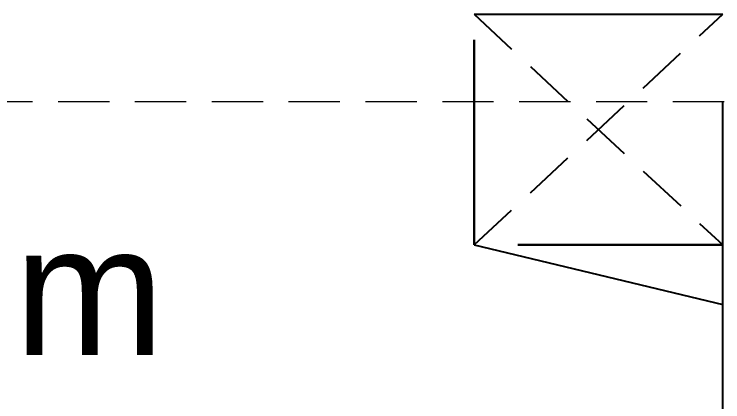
# Model space of a CAD drawing. Header units: inches. Extents: x 11 to 128, y 20 to 108.
# Drawn here: x 29.839 to 33.298, y 83.549 to 85.438 of the extents above; entities that cross this region are included whole.
import ezdxf

# ---------------------------------------------------------------- set-up
doc = ezdxf.new("R2010")
doc.units = ezdxf.units.IN
doc.header["$MEASUREMENT"] = 0
for name, pattern in [('DASHDOTX2', [2, 1, -0.5, 0, -0.5]), ('DASHED2', [0.375, 0.25, -0.125]), ('DASHEDX2', [1.5, 1, -0.5]), ('HIDDEN', [0.375, 0.25, -0.125])]:
    doc.linetypes.add(name, pattern=pattern)
doc.layers.add('component', color=255, linetype='DASHDOTX2', lineweight=30)
doc.layers.add('Hide', color=255, linetype='Continuous', lineweight=13, plot=False)
doc.layers.add('Text', color=255, linetype='Continuous')
doc.layers.add('wl 2', color=3, linetype='Continuous')
doc.styles.get("Standard").update_dxf_attribs({"font": 'arial.ttf'})

msp = doc.modelspace()

# ---------------------------------------------------------------- linework, layer by layer
msp.add_lwpolyline([(32.0834, 84.3135), (33.2982, 84.024)])
msp.add_open_spline([(18.8053, 84.6769), (20.0288, 84.1572), (22, 83.2806), (26.1359, 81.6811), (29.8667, 80.9072), (34.9249, 80.9072), (38.6448, 80.9225), (41.1241, 80.9071)], degree=3, knots=[0, 0, 0, 0, 3.550687, 7.088547, 10.454406, 13.763203, 20.376363, 20.376363, 20.376363, 20.376363])
msp.add_open_spline([(18.8053, 84.6769), (20.0288, 84.1572), (22, 83.2806), (26.1359, 81.6811), (29.8667, 80.9072), (34.9249, 80.9072), (38.6448, 80.9225), (41.1241, 80.9071)], degree=3, knots=[0, 0, 0, 0, 3.550687, 7.088547, 10.454406, 13.763203, 20.376363, 20.376363, 20.376363, 20.376363])
at = {"layer": 'component', "color": 175, "linetype": 'DASHEDX2', "true_color": 0x4554a5}
for p, q in [((32.0834, 84.3135), (32.0834, 85.4384)), ((33.2975, 84.3135), (32.0834, 84.3135))]:
    msp.add_line(p, q, dxfattribs=at)
at = {"layer": 'Hide', "linetype": 'DASHED2'}
msp.add_line((18.8039, 85.0131), (93.2244, 85.015), dxfattribs=at)
at = {"layer": 'Hide', "linetype": 'HIDDEN'}
msp.add_line((18.8039, 85.0131), (93.2244, 85.015), dxfattribs=at)
at = {"layer": 'wl 2', "linetype": 'DASHED2'}
for p, q in [((32.0834, 84.3135), (33.2972, 85.4385)), ((32.0834, 85.4384), (33.2975, 84.3135))]:
    msp.add_line(p, q, dxfattribs=at)
at = {"layer": 'wl 2', "color": 253, "linetype": 'ByBlock', "true_color": 0x9898cc}
for p, q in [((32.0834, 85.4384), (33.2972, 85.4385)), ((33.2977, 80.9072), (33.2977, 85.0134))]:
    msp.add_line(p, q, dxfattribs=at)

# ---------------------------------------------------------------- texts
at = {"layer": 'Text'}
msp.add_text('Engine Room', height=0.630264, dxfattribs=at).set_placement((25.2386, 83.7767))

doc.saveas('drawing.dxf')
